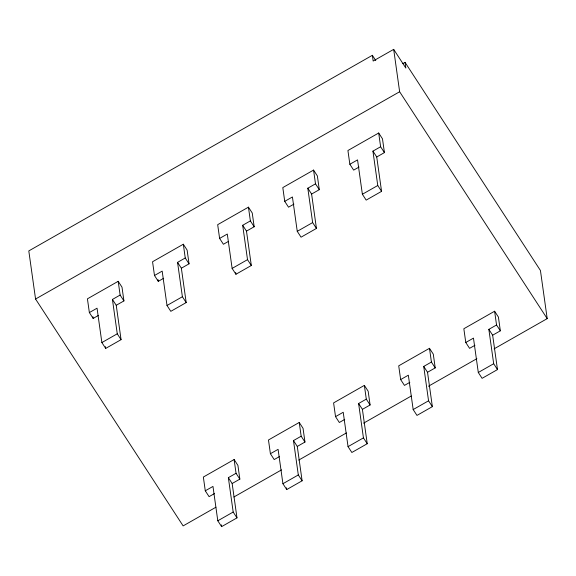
<?xml version="1.0" encoding="UTF-8"?>
<svg xmlns="http://www.w3.org/2000/svg" width="576" height="576" viewBox="0 0 576 576"><rect width="100%" height="100%" fill="white"/><g stroke="black" fill="none" stroke-linecap="round" stroke-linejoin="round"><path stroke-width="0.86" d="M375.775 60.552L372.362 55.31L28.8 250.913L35.561 299.03L183.125 525.902L215.935 507.218M402.768 63.641L405.043 62.345L405.85 68.076L393.682 49.363L373.169 61.042L372.362 55.31M35.561 299.03L399.636 91.75L393.682 49.363M89.359 312.574L97.049 308.196L101.88 342.569L105.689 348.415L121.068 339.66L116.237 305.287L123.934 300.91L121.997 287.158L118.195 281.311L87.43 298.829L89.359 312.574L93.161 318.42L98.546 315.36M154.483 275.501L162.173 271.123L167.004 305.489L170.806 311.335L186.192 302.58L181.361 268.207L189.05 263.83L187.121 250.085L183.319 244.231L152.554 261.749L154.483 275.501L158.285 281.347L163.67 278.28M219.607 238.421L227.297 234.043L232.128 268.416L235.93 274.262L251.316 265.507L246.485 231.134L254.174 226.757L252.245 213.005L248.443 207.158L217.678 224.676L219.607 238.421L223.409 244.267L228.024 241.639M284.731 201.348L292.421 196.97L297.252 231.336L301.054 237.182L316.44 228.427L311.609 194.054L319.298 189.677L317.369 175.932L313.567 170.078L282.802 187.596L284.731 201.348L288.533 207.194L293.918 204.127M349.855 164.268L357.545 159.89L362.376 194.263L366.178 200.11L381.564 191.354L376.733 156.982L384.422 152.604L382.493 138.852L378.691 133.006L347.918 150.523L349.855 164.268L353.657 170.114L359.042 167.054M121.068 339.66L117.266 333.806L112.435 299.441L120.125 295.056L118.195 281.311M186.192 302.58L182.39 296.734L177.559 262.361L185.249 257.983L183.319 244.231M251.316 265.507L247.514 259.654L242.683 225.288L250.373 220.903L248.443 207.158M316.44 228.427L312.638 222.581L307.807 188.208L315.497 183.83L313.567 170.078M381.564 191.354L377.762 185.501L372.931 151.135L380.621 146.75L378.691 133.006M101.88 342.569L117.266 333.806M167.004 305.489L182.39 296.734M232.128 268.416L247.514 259.654M297.252 231.336L312.638 222.581M362.376 194.263L377.762 185.501M205.279 490.802L212.969 486.418L217.8 520.79L221.609 526.637L236.988 517.882L232.157 483.509L239.854 479.131L237.917 465.379L234.115 459.533L203.35 477.05L205.279 490.802L209.081 496.649L214.466 493.582M270.403 453.722L278.093 449.345L282.924 483.718L286.726 489.564L302.112 480.802L297.281 446.436L304.97 442.051L303.041 428.306L299.239 422.46L268.474 439.978L270.403 453.722L274.205 459.569L279.59 456.502M335.527 416.65L343.217 412.265L348.048 446.638L351.85 452.484L367.236 443.729L362.405 409.356L370.094 404.978L368.165 391.226L364.363 385.38L333.598 402.898L335.527 416.65L339.329 422.496L344.714 419.429M400.651 379.57L408.341 375.192L413.172 409.565L416.974 415.411L432.36 406.649L427.529 372.283L435.218 367.898L433.289 354.154L429.487 348.307L398.714 365.825L400.651 379.57L404.453 385.416L409.838 382.349M465.775 342.497L473.465 338.112L478.296 372.485L482.098 378.331L497.484 369.576L492.653 335.203L500.342 330.826L498.413 317.074L494.611 311.227L463.838 328.745L465.775 342.497L469.577 348.343L474.962 345.276M236.988 517.882L233.186 512.035L228.355 477.662L236.045 473.285L234.115 459.533M302.112 480.802L298.31 474.955L293.479 440.582L301.169 436.205L299.239 422.46M367.236 443.729L363.434 437.882L358.603 403.51L366.293 399.132L364.363 385.38M432.36 406.649L428.558 400.802L423.727 366.43L431.417 362.052L429.487 348.307M497.484 369.576L493.682 363.73L488.851 329.357L496.541 324.979L494.611 311.227M233.906 496.987L281.563 469.858M298.757 460.073L346.414 432.936M363.6 423.151L411.257 396.022M428.443 386.237L476.885 358.661M494.071 348.869L547.2 318.629L540.439 270.504L405.043 62.345M217.8 520.79L233.186 512.035M282.924 483.718L298.31 474.955M348.048 446.638L363.434 437.882M413.172 409.565L428.558 400.802M478.296 372.485L493.682 363.73M399.636 91.75L547.2 318.629M380.621 146.75L384.422 152.604M496.541 324.979L500.342 330.826M372.931 151.135L376.733 156.982M488.851 329.357L492.653 335.203M315.497 183.83L319.298 189.677M431.417 362.052L435.218 367.898M307.807 188.208L311.609 194.054M423.727 366.43L427.529 372.283M250.373 220.903L254.174 226.757M366.293 399.132L370.094 404.978M242.683 225.288L246.485 231.134M358.603 403.51L362.405 409.356M185.249 257.983L189.05 263.83M301.169 436.205L304.97 442.051M177.559 262.361L181.361 268.207M293.479 440.582L297.281 446.436M120.125 295.056L123.934 300.91M236.045 473.285L239.854 479.131M112.435 299.441L116.237 305.287M228.355 477.662L232.157 483.509M286.481 487.8L286.726 489.564M235.685 272.498L235.93 274.262M221.357 524.873L221.609 526.637M158.047 279.626L158.285 281.347M105.437 346.651L105.689 348.415M92.923 316.706L93.161 318.42"/></g></svg>
